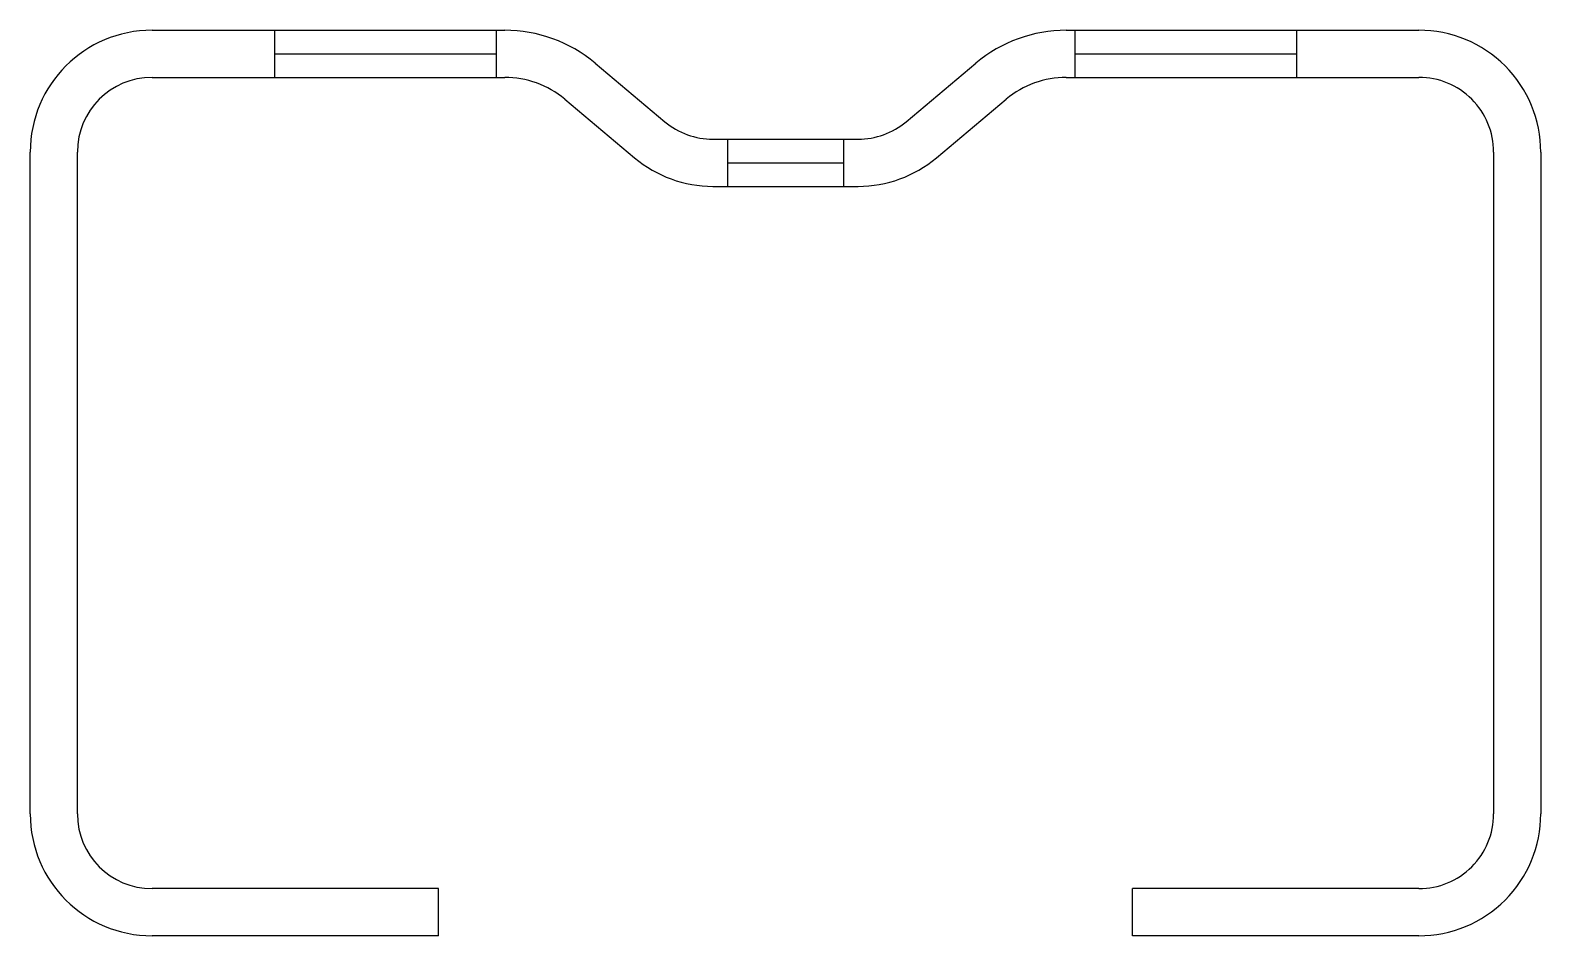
# Model space of a CAD drawing. Extents: x -1.62 to 1.62, y -1.13 to 0.81.
import ezdxf

# ---------------------------------------------------------------- set-up
doc = ezdxf.new("R2010")
doc.units = 0

msp = doc.modelspace()

# ---------------------------------------------------------------- linework, layer by layer
for p, q in [((-1.356996, 0.811487), (-0.601551, 0.811487)), ((-1.094996, 0.811487), (-1.094996, 0.710487)), ((-0.619996, 0.811487), (-0.619996, 0.710487)), ((0.601551, 0.811487), (1.356996, 0.811487)), ((0.619996, 0.811487), (0.619996, 0.710487)), ((1.094996, 0.811487), (1.094996, 0.710487)), ((-1.094996, 0.760987), (-0.619996, 0.760987)), ((0.619996, 0.760987), (1.094996, 0.760987)), ((-0.408072, 0.741067), (-0.25835, 0.615435)), ((0.25835, 0.615435), (0.408072, 0.741067)), ((-1.356996, 0.710487), (-0.601551, 0.710487)), ((0.601551, 0.710487), (1.356996, 0.710487)), ((-0.472994, 0.663696), (-0.323271, 0.538064)), ((0.323271, 0.538064), (0.472994, 0.663696)), ((-1.617996, -0.867513), (-1.617996, 0.550487)), ((-1.516996, -0.867513), (-1.516996, 0.550487)), ((-0.155504, 0.578002), (0.155504, 0.578002)), ((-0.124403, 0.578002), (-0.124403, 0.477002)), ((0.124403, 0.578002), (0.124403, 0.477002)), ((1.516996, 0.550487), (1.516996, -0.867513)), ((1.617996, 0.550487), (1.617996, -0.867513)), ((-0.124403, 0.527502), (0.124403, 0.527502)), ((-0.155504, 0.477002), (0.155504, 0.477002)), ((-0.742996, -1.027513), (-1.356996, -1.027513)), ((-0.742996, -1.128513), (-0.742996, -1.027513)), ((1.356996, -1.027513), (0.742996, -1.027512)), ((0.742996, -1.128512), (0.742996, -1.027512)), ((-0.742996, -1.128513), (-1.356996, -1.128513)), ((1.356996, -1.128513), (0.742996, -1.128512))]:
    msp.add_line(p, q)
for centre, radius, start, end in [((-1.356996, 0.550487), 0.261, 90.000009, 180.000005), ((-0.601551, 0.510487), 0.301, 50.000004, 90.000009), ((0.601551, 0.510487), 0.301, 90.000009, 130.000001), ((1.356996, 0.550487), 0.261, 0.000007, 90.000009), ((-1.356996, 0.550487), 0.16, 90.000009, 180.000005), ((-0.601551, 0.510487), 0.2, 50.000004, 90.000009), ((0.601551, 0.510487), 0.2, 90.000009, 130.000001), ((1.356996, 0.550487), 0.16, 0.000007, 90.000009), ((-0.155504, 0.738002), 0.16, -130.000001, -89.999996), ((0.155504, 0.738002), 0.16, -89.999996, -50), ((-0.155504, 0.738002), 0.261, -130.000001, -89.999996), ((0.155504, 0.738002), 0.261, -89.999996, -50), ((-1.356996, -0.867513), 0.261, 180.000019, 270.000001), ((-1.356996, -0.867513), 0.16, 180.000019, 270.000001), ((1.356996, -0.867513), 0.16, 270.000001, 360.00001), ((1.356996, -0.867513), 0.261, 270.000001, 360.00001)]:
    msp.add_arc(centre, radius, start, end)

doc.saveas('drawing.dxf')
